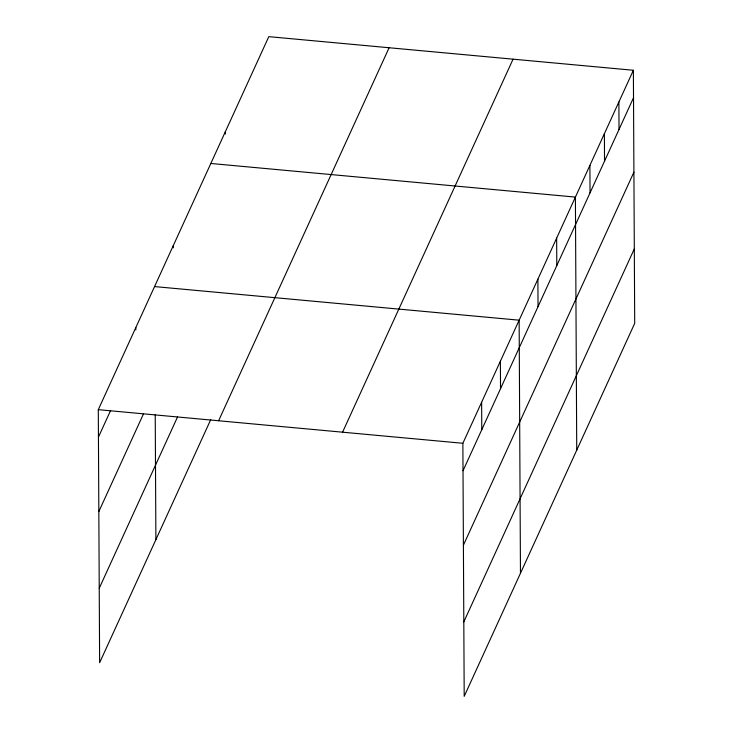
<?xml version="1.0" encoding="UTF-8"?>
<svg xmlns="http://www.w3.org/2000/svg" width="733" height="733" viewBox="0 0 733 733"><rect width="100%" height="100%" fill="white"/><g stroke="black" fill="none" stroke-linecap="round" stroke-linejoin="round"><path stroke-width="1.1" d="M210.747 419.624L99.624 662.733L98.295 409.665L268.8 36.65L633.376 70.267L634.705 323.335L464.2 696.35L462.871 443.282L633.376 70.267M98.442 437.115L110.628 410.443M98.836 511.57L143.375 414.118M99.23 588.278L177.533 416.976M218.608 420.76L389.113 47.746M342.568 432.186L513.063 59.171M463.018 470.733L633.523 97.718M463.403 545.187L633.908 172.173M463.806 621.896L634.311 248.881M210.829 163.477L575.405 197.095L576.734 450.163M154.562 286.576L519.138 320.184L520.467 573.252M98.295 409.665L462.871 443.282M618.881 101.969L619.028 129.42M604.395 133.681L604.533 161.123M589.9 165.383L590.047 192.834M556.649 238.124L556.796 265.575M537.894 279.154L538.04 306.605M500.382 361.222L500.529 388.664M481.627 402.252L481.773 429.703M225.324 131.766L225.333 134.057M173.318 245.537L173.327 247.827M155.231 414.805L155.891 539.635M135.807 327.605L135.825 329.887"/></g></svg>
